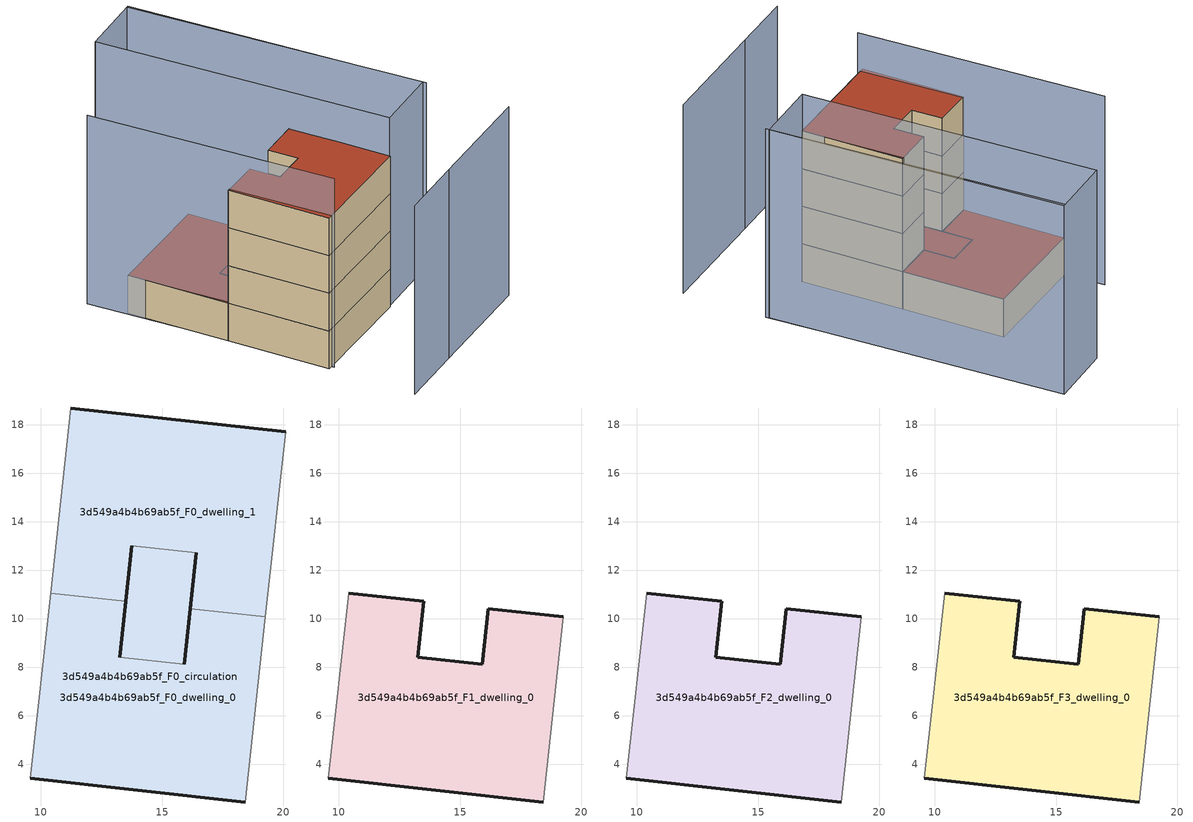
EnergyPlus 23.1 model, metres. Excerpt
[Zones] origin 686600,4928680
3d549a4b4b69ab5f_F0_dwelling_0
 floor ground (EU_floor_Construction): 16.41,12.7 15.91,8.12 13.25,8.41 13.5,10.7 13.75,13 z0; 19.26,10.07 18.42,2.44 9.56,3.41 10.4,11.05 13.5,10.7 13.25,8.41 15.91,8.12 16.16,10.41 z0
 wall outside (EU_wall_Construction): 16.16,10.41 15.91,8.12 / 13.25,8.41 13.5,10.7 / 9.56,3.41 18.42,2.44 z0:3
 wall adiabatic (EU_wall_Construction): 18.42,2.44 19.26,10.07 / 10.4,11.05 9.56,3.41 z0:3
 wall to 3d549a4b4b69ab5f_F0_dwelling_1 (EU_wall_Construction): 19.26,10.07 16.16,10.41 / 13.5,10.7 10.4,11.05 z0:3
 wall to 3d549a4b4b69ab5f_F0_circulation (EU_wall_Construction): 15.91,8.12 13.25,8.41 z0:3
 roof outside (EU_floor_Construction): 15.91,8.12 16.41,12.7 13.75,13 13.5,10.7 13.25,8.41 z3
3d549a4b4b69ab5f_F0_dwelling_1
 floor ground (EU_floor_Construction): 16.41,12.7 15.91,8.12 13.25,8.41 13.5,10.7 13.75,13 z0; 20.1,17.71 19.26,10.07 16.16,10.41 16.38,12.39 16.41,12.7 13.75,13 13.5,10.7 10.4,11.05 11.24,18.68 z0
 wall outside (EU_wall_Construction): 20.1,17.71 11.24,18.68 / 13.5,10.7 13.75,13 / 16.41,12.7 16.16,10.41 z0:3
 wall adiabatic (EU_wall_Construction): 11.24,18.68 10.4,11.05 / 19.26,10.07 20.1,17.71 z0:3
 wall to 3d549a4b4b69ab5f_F0_circulation (EU_wall_Construction): 13.75,13 16.41,12.7 z0:3
 roof outside (EU_roof_Construction): 19.26,10.07 20.1,17.71 11.24,18.68 10.4,11.05 13.5,10.7 13.75,13 16.41,12.7 16.38,12.39 16.16,10.41 z3; 15.91,8.12 16.41,12.7 13.75,13 13.5,10.7 13.25,8.41 z3
3d549a4b4b69ab5f_F0_circulation
 floor ground (EU_floor_Construction): 16.41,12.7 15.91,8.12 13.25,8.41 13.5,10.7 13.75,13 z0; 19.26,10.07 18.42,2.44 9.56,3.41 10.4,11.05 13.5,10.7 13.25,8.41 15.91,8.12 16.16,10.41 z0; 20.1,17.71 19.26,10.07 16.16,10.41 16.38,12.39 16.41,12.7 13.75,13 13.5,10.7 10.4,11.05 11.24,18.68 z0
 wall outside (EU_wall_Construction): 13.75,13 13.25,8.41 / 15.91,8.12 16.41,12.7 z0:3
 roof outside (EU_roof_Construction): 18.42,2.44 19.26,10.07 16.16,10.41 15.91,8.12 13.25,8.41 13.5,10.7 10.4,11.05 9.56,3.41 z3; 15.91,8.12 16.41,12.7 13.75,13 13.5,10.7 13.25,8.41 z3; 19.26,10.07 20.1,17.71 11.24,18.68 10.4,11.05 13.5,10.7 13.75,13 16.41,12.7 16.38,12.39 16.16,10.41 z3
3d549a4b4b69ab5f_F1_dwelling_0
 floor to 3d549a4b4b69ab5f_F0_dwelling_0 (EU_floor_Construction): 19.26,10.07 18.42,2.44 9.56,3.41 10.4,11.05 13.5,10.7 13.25,8.41 15.91,8.12 16.16,10.41 z3
 wall outside (EU_wall_Construction): 19.26,10.07 16.16,10.41 15.91,8.12 13.25,8.41 13.5,10.7 10.4,11.05 / 9.56,3.41 18.42,2.44 z3:6
 wall adiabatic (EU_wall_Construction): 18.42,2.44 19.26,10.07 / 10.4,11.05 9.56,3.41 z3:6
3d549a4b4b69ab5f_F2_dwelling_0
 floor to 3d549a4b4b69ab5f_F1_dwelling_0 (EU_floor_Construction): 19.26,10.07 18.42,2.44 9.56,3.41 10.4,11.05 13.5,10.7 13.25,8.41 15.91,8.12 16.16,10.41 z6
 wall outside (EU_wall_Construction): 19.26,10.07 16.16,10.41 15.91,8.12 13.25,8.41 13.5,10.7 10.4,11.05 / 9.56,3.41 18.42,2.44 z6:9
 wall adiabatic (EU_wall_Construction): 18.42,2.44 19.26,10.07 / 10.4,11.05 9.56,3.41 z6:9
3d549a4b4b69ab5f_F3_dwelling_0
 floor to 3d549a4b4b69ab5f_F2_dwelling_0 (EU_floor_Construction): 19.26,10.07 18.42,2.44 9.56,3.41 10.4,11.05 13.5,10.7 13.25,8.41 15.91,8.12 16.16,10.41 z9
 wall outside (EU_wall_Construction): 19.26,10.07 16.16,10.41 15.91,8.12 13.25,8.41 13.5,10.7 10.4,11.05 / 9.56,3.41 18.42,2.44 z9:12
 wall adiabatic (EU_wall_Construction): 18.42,2.44 19.26,10.07 / 10.4,11.05 9.56,3.41 z9:12
 roof outside (EU_roof_Construction): 18.42,2.44 19.26,10.07 16.16,10.41 15.91,8.12 13.25,8.41 13.5,10.7 10.4,11.05 9.56,3.41 z12
shading: 8.64,-3.13 13.73,-3.64 / 13.51,-3.6 22.69,-4.49 / 23.53,1.81 25.2,24.13 / 11.41,21.66 9.88,3.16 / 18.51,2.49 20.35,24.57 / 20.35,24.57 25.39,24.15 / 25.39,24.15 23.55,2.07 / 23.55,2.07 18.51,2.49 z0:15
[Building]
EU S2 Campaign: North Axis=0; Terrain=City; Solar Distribution=FullExterior
[Site:Location]
Bologna: Latitude=44.5; Longitude=11.25; Time Zone=1; Elevation=37
[SizingPeriod:WeatherFileDays]
AnnualSizingPeriod: Begin Month=1; Begin Day of Month=1; End Month=12; End Day of Month=31; Day of Week for Start Day=Monday; Use Weather File Daylight Saving Period=No; Use Weather File Rain and Snow Indicators=No
[MATERIAL]
EU_InternalMass_Material: Roughness=MediumRough; Thickness=0.1; Conductivity=1; Density=1800; Specific Heat=900; Thermal Absorptance=0.9; Solar Absorptance=0.7; Visible Absorptance=0.7
[MATERIAL:NOMASS] Roughness=MediumRough; Thermal Absorptance=0.9; Solar Absorptance=0.7; Visible Absorptance=0.7
Name | Thermal Resistance
EU_wall_NoMass | 0.937881
EU_roof_NoMass | 0.548572
EU_floor_NoMass | 0.71348
[CONSTRUCTION]
EU_wall_Construction: EU_wall_NoMass
EU_roof_Construction: EU_roof_NoMass
EU_floor_Construction: EU_floor_NoMass
EU_InternalMass_Construction: EU_InternalMass_Material
[ZONE] Type=1; Multiplier=1; Ceiling Height=autocalculate; Floor Area=autocalculate; Part of Total Floor Area=Yes
Name | Volume
3d549a4b4b69ab5f_F0_dwelling_0 | 223.804
3d549a4b4b69ab5f_F1_dwelling_0; 3d549a4b4b69ab5f_F2_dwelling_0; 3d549a4b4b69ab5f_F3_dwelling_0 | 186.846
3d549a4b4b69ab5f_F0_dwelling_1 | 223.803
3d549a4b4b69ab5f_F0_circulation | 410.649
[INTERNALMASS] Construction=EU_InternalMass_Construction
Name | Zone or ZoneList | Surface Area
3d549a4b4b69ab5f_F0_dwelling_0_EU_InternalMass | 3d549a4b4b69ab5f_F0_dwelling_0 | 62.282
3d549a4b4b69ab5f_F0_dwelling_1_EU_InternalMass | 3d549a4b4b69ab5f_F0_dwelling_1 | 62.282
3d549a4b4b69ab5f_F1_dwelling_0_EU_InternalMass | 3d549a4b4b69ab5f_F1_dwelling_0 | 136.884
3d549a4b4b69ab5f_F2_dwelling_0_EU_InternalMass | 3d549a4b4b69ab5f_F2_dwelling_0 | 136.884
3d549a4b4b69ab5f_F3_dwelling_0_EU_InternalMass | 3d549a4b4b69ab5f_F3_dwelling_0 | 136.884
[OTHEREQUIPMENT] Fuel Type=Electricity; Design Level Calculation Method=Watts/Area; Power per Zone Floor Area=1; Fraction Latent=0; Fraction Radiant=0; Fraction Lost=0; Carbon Dioxide Generation Rate=0; EndUse Subcategory=EU_Step8_InternalGains
Name | Zone or ZoneList or Space or SpaceList | Schedule
EU_Step8_InternalGain_3d549a4b4b69ab5f_F0_dwelling_0_f000 | 3d549a4b4b69ab5f_F0_dwelling_0 | EU_Step8_GainSchedule_3d549a4b4b69ab5f_F0_dwelling_0_f000
EU_Step8_InternalGain_3d549a4b4b69ab5f_F0_dwelling_1_f000 | 3d549a4b4b69ab5f_F0_dwelling_1 | EU_Step8_GainSchedule_3d549a4b4b69ab5f_F0_dwelling_1_f000
EU_Step8_InternalGain_3d549a4b4b69ab5f_F1_dwelling_0_f000 | 3d549a4b4b69ab5f_F1_dwelling_0 | EU_Step8_GainSchedule_3d549a4b4b69ab5f_F1_dwelling_0_f000
EU_Step8_InternalGain_3d549a4b4b69ab5f_F2_dwelling_0_f000 | 3d549a4b4b69ab5f_F2_dwelling_0 | EU_Step8_GainSchedule_3d549a4b4b69ab5f_F2_dwelling_0_f000
EU_Step8_InternalGain_3d549a4b4b69ab5f_F3_dwelling_0_f000 | 3d549a4b4b69ab5f_F3_dwelling_0 | EU_Step8_GainSchedule_3d549a4b4b69ab5f_F3_dwelling_0_f000
[ZONEINFILTRATION:DESIGNFLOWRATE]
EU_Circulation_Infiltration_3d549a4b4b69ab5f_F0_circulation: Zone or ZoneList or Space or SpaceList=3d549a4b4b69ab5f_F0_circulation; Schedule=EU_AlwaysOn; Design Flow Rate Calculation Method=Flow/Area; Flow Rate per Floor Area=0.0005; Constant Term Coefficient=1; Temperature Term Coefficient=0; Velocity Term Coefficient=0; Velocity Squared Term Coefficient=0
[ZONEVENTILATION:DESIGNFLOWRATE] Schedule=EU_AlwaysOn; Design Flow Rate Calculation Method=AirChanges/Hour; Air Changes per Hour=0.687892; Ventilation Type=Natural; Fan Pressure Rise=0; Fan Total Efficiency=1; Constant Term Coefficient=1; Temperature Term Coefficient=0; Velocity Term Coefficient=0; Velocity Squared Term Coefficient=0; Minimum Indoor Temperature=-100; Maximum Indoor Temperature=100; Delta Temperature=-100; Minimum Outdoor Temperature=-100; Maximum Outdoor Temperature=100; Maximum Wind Speed=40
Name | Zone or ZoneList or Space or SpaceList
EU_ConstantAir_3d549a4b4b69ab5f_F0_dwelling_0 | 3d549a4b4b69ab5f_F0_dwelling_0
EU_ConstantAir_3d549a4b4b69ab5f_F0_dwelling_1 | 3d549a4b4b69ab5f_F0_dwelling_1
EU_ConstantAir_3d549a4b4b69ab5f_F1_dwelling_0 | 3d549a4b4b69ab5f_F1_dwelling_0
EU_ConstantAir_3d549a4b4b69ab5f_F2_dwelling_0 | 3d549a4b4b69ab5f_F2_dwelling_0
EU_ConstantAir_3d549a4b4b69ab5f_F3_dwelling_0 | 3d549a4b4b69ab5f_F3_dwelling_0
[HVACTEMPLATE:THERMOSTAT] Constant Heating Setpoint=20; Constant Cooling Setpoint=50
EU_HeatOnly_3d549a4b4b69ab5f_F0_dwelling_0; EU_HeatOnly_3d549a4b4b69ab5f_F0_dwelling_1; EU_HeatOnly_3d549a4b4b69ab5f_F1_dwelling_0; EU_HeatOnly_3d549a4b4b69ab5f_F2_dwelling_0; EU_HeatOnly_3d549a4b4b69ab5f_F3_dwelling_0
[HVACTEMPLATE:ZONE:IDEALLOADSAIRSYSTEM] System Availability Schedule=EU_AlwaysOn; Maximum Heating Supply Air Temperature=50; Minimum Cooling Supply Air Temperature=13; Maximum Heating Supply Air Humidity Ratio=0.0156; Minimum Cooling Supply Air Humidity Ratio=0.0077; Heating Limit=NoLimit; Cooling Limit=NoLimit; Heating Availability Schedule=EU_AlwaysOn; Cooling Availability Schedule=EU_CoolingOff; Dehumidification Control Type=ConstantSensibleHeatRatio; Cooling Sensible Heat Ratio=0.7; Dehumidification Setpoint=60; Humidification Control Type=None; Humidification Setpoint=30; Outdoor Air Method=None; Outdoor Air Flow Rate per Person=0.00944; Outdoor Air Flow Rate per Zone Floor Area=0; Outdoor Air Flow Rate per Zone=0; Demand Controlled Ventilation Type=None; Outdoor Air Economizer Type=NoEconomizer; Heat Recovery Type=None; Sensible Heat Recovery Effectiveness=0.7; Latent Heat Recovery Effectiveness=0.65
Name | Template Thermostat
3d549a4b4b69ab5f_F0_dwelling_0 | EU_HeatOnly_3d549a4b4b69ab5f_F0_dwelling_0
3d549a4b4b69ab5f_F0_dwelling_1 | EU_HeatOnly_3d549a4b4b69ab5f_F0_dwelling_1
3d549a4b4b69ab5f_F1_dwelling_0 | EU_HeatOnly_3d549a4b4b69ab5f_F1_dwelling_0
3d549a4b4b69ab5f_F2_dwelling_0 | EU_HeatOnly_3d549a4b4b69ab5f_F2_dwelling_0
3d549a4b4b69ab5f_F3_dwelling_0 | EU_HeatOnly_3d549a4b4b69ab5f_F3_dwelling_0
[SIZING:ZONE] Zone Cooling Design Supply Air Temperature Input Method=SupplyAirTemperature; Zone Cooling Design Supply Air Temperature=13; Zone Heating Design Supply Air Temperature Input Method=SupplyAirTemperature; Zone Heating Design Supply Air Temperature=50; Zone Cooling Design Supply Air Humidity Ratio=0.008; Zone Heating Design Supply Air Humidity Ratio=0.008; Cooling Design Air Flow Method=DesignDay; Cooling Design Air Flow Rate=0; Cooling Minimum Air Flow per Zone Floor Area=0.000762; Cooling Minimum Air Flow=0; Cooling Minimum Air Flow Fraction=0.2; Heating Design Air Flow Method=DesignDay; Heating Design Air Flow Rate=0; Heating Maximum Air Flow per Zone Floor Area=0.002032; Heating Maximum Air Flow=0.141576; Heating Maximum Air Flow Fraction=0.3; Account for Dedicated Outdoor Air System=No; Dedicated Outdoor Air System Control Strategy=NeutralSupplyAir; Dedicated Outdoor Air Low Setpoint Temperature for Design=autosize; Dedicated Outdoor Air High Setpoint Temperature for Design=autosize; Zone Load Sizing Method=Sensible Load Only No Latent Load; Zone Latent Cooling Design Supply Air Humidity Ratio Input Method=HumidityRatioDifference; Zone Cooling Design Supply Air Humidity Ratio Difference=0.005; Zone Latent Heating Design Supply Air Humidity Ratio Input Method=HumidityRatioDifference; Zone Humidification Design Supply Air Humidity Ratio Difference=0.005
3d549a4b4b69ab5f_F0_dwelling_0; 3d549a4b4b69ab5f_F0_dwelling_1; 3d549a4b4b69ab5f_F1_dwelling_0; 3d549a4b4b69ab5f_F2_dwelling_0; 3d549a4b4b69ab5f_F3_dwelling_0
[SCHEDULE:CONSTANT]
Name | Hourly Value
EU_AlwaysOn | 1
EU_CoolingOff | 0
[SCHEDULE:FILE] Column Number=1; Rows to Skip at Top=0; Number of Hours of Data=8760; Column Separator=Comma; Interpolate to Timestep=No; Minutes per Item=60; Adjust Schedule for Daylight Savings=Yes
Name | File
EU_Step8_GainSchedule_3d549a4b4b69ab5f_F0_dwelling_0_f000 | ../../schedules/3d549a4b4b69ab5f/3d549a4b4b69ab5f_F0_dwelling_0_f000_gain.csv
EU_Step8_GainSchedule_3d549a4b4b69ab5f_F0_dwelling_1_f000 | ../../schedules/3d549a4b4b69ab5f/3d549a4b4b69ab5f_F0_dwelling_1_f000_gain.csv
EU_Step8_GainSchedule_3d549a4b4b69ab5f_F1_dwelling_0_f000 | ../../schedules/3d549a4b4b69ab5f/3d549a4b4b69ab5f_F1_dwelling_0_f000_gain.csv
EU_Step8_GainSchedule_3d549a4b4b69ab5f_F2_dwelling_0_f000 | ../../schedules/3d549a4b4b69ab5f/3d549a4b4b69ab5f_F2_dwelling_0_f000_gain.csv
EU_Step8_GainSchedule_3d549a4b4b69ab5f_F3_dwelling_0_f000 | ../../schedules/3d549a4b4b69ab5f/3d549a4b4b69ab5f_F3_dwelling_0_f000_gain.csv
